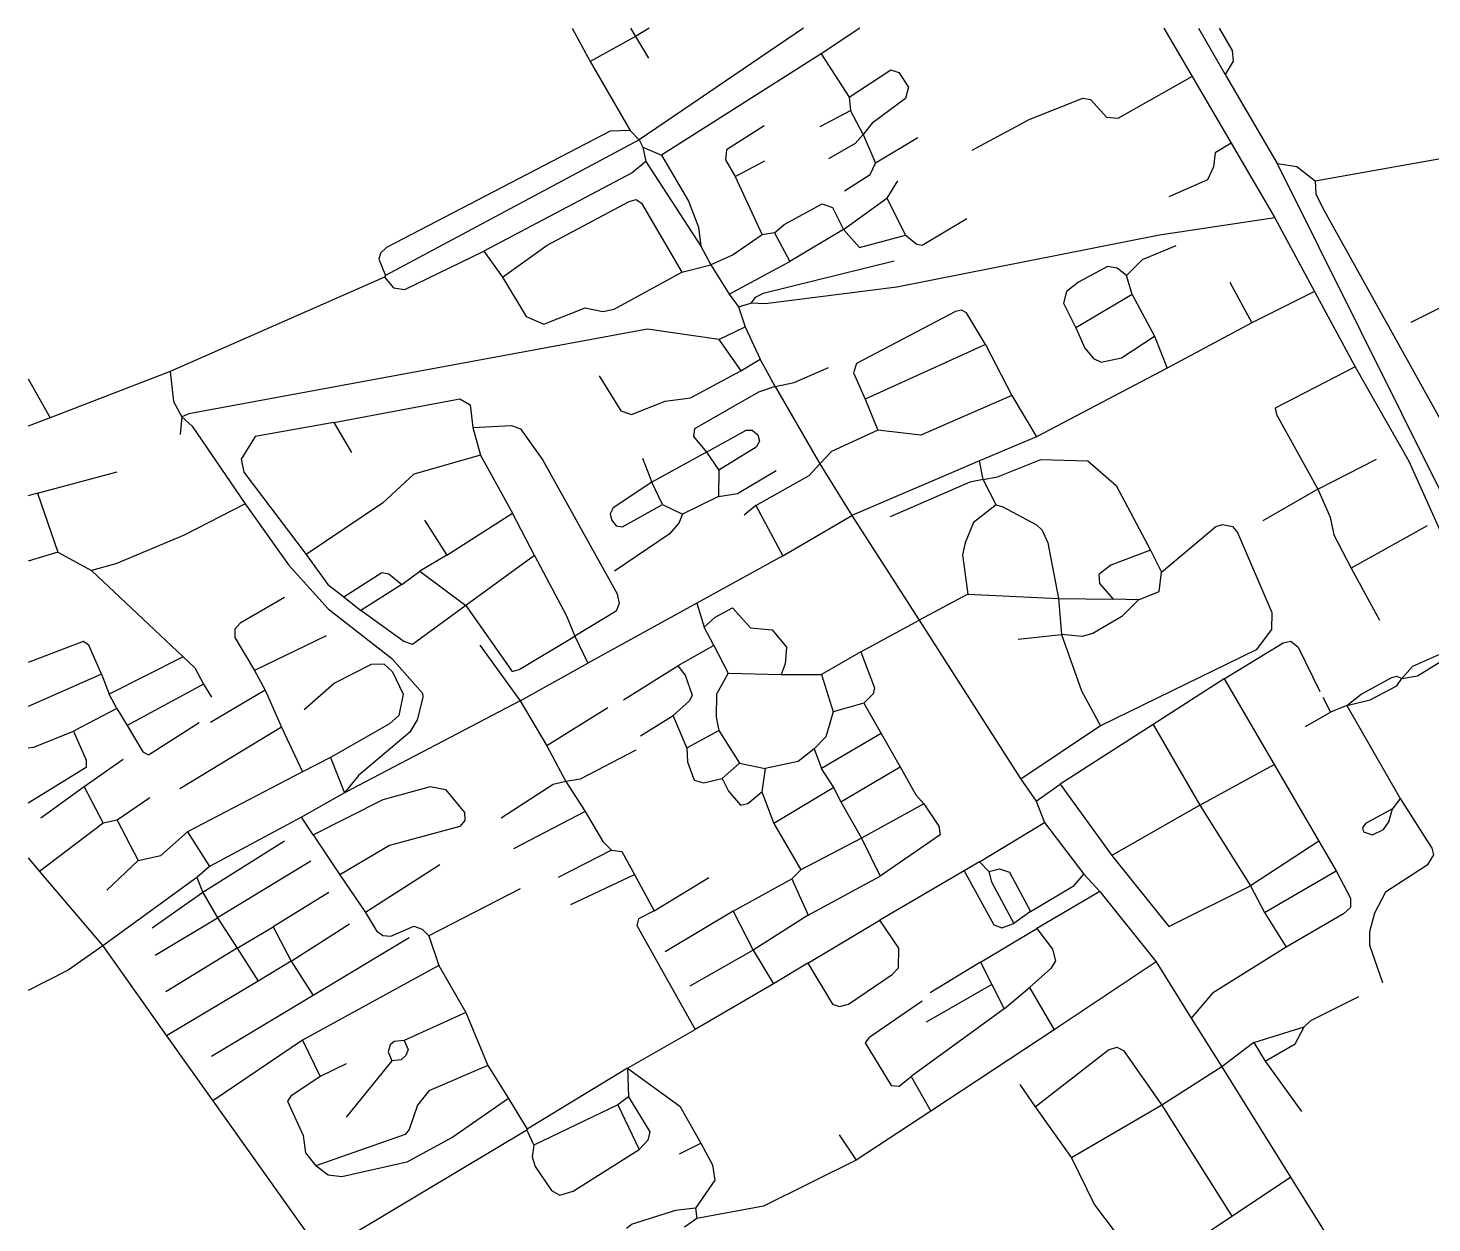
# Model space of a CAD drawing. Header units: inches. Extents: x 13511338 to 13518818, y 3653594 to 3658094.
# Drawn here: x 13511338 to 13512704, y 3656932 to 3658094 of the extents above; entities that cross this region are included whole.
import ezdxf

# ---------------------------------------------------------------- set-up
doc = ezdxf.new("R2010")
doc.units = ezdxf.units.IN
doc.header["$MEASUREMENT"] = 0

msp = doc.modelspace()

# ---------------------------------------------------------------- linework, layer by layer
for points in [[(13511867.4, 3658093.7), (13511884.9, 3658061.1)], [(13511924.1, 3658093.7), (13511928.9, 3658085.4)], [(13511942.4, 3658093.7), (13511928.9, 3658085.4)], [(13512092.4, 3658093.7), (13511932.7, 3657985.1)], [(13512147.1, 3658093.7), (13512109.7, 3658068.7)], [(13512442.8, 3658093.7), (13512470.5, 3658046.7)], [(13512476.6, 3658093.7), (13512502.7, 3658048.6)], [(13512496.6, 3658093.7), (13512509.4, 3658071.9), (13512510.4, 3658061.7), (13512502.7, 3658048.6)], [(13511928.9, 3658085.4), (13511884.9, 3658061.1)], [(13511928.9, 3658085.4), (13511941.7, 3658064.6)], [(13512109.7, 3658068.7), (13511954.2, 3657970.1)], [(13512109.7, 3658068.7), (13512136.7, 3658026.6)], [(13511884.9, 3658061.1), (13511923.7, 3657994.1)], [(13512136.7, 3658026.6), (13512177.3, 3658053.1), (13512185.1, 3658050.5), (13512194.6, 3658036.4), (13512191.5, 3658025.3), (13512159.1, 3658001.4), (13512150.4, 3657990.3)], [(13512502.7, 3658048.6), (13512553.2, 3657962.1)], [(13512470.5, 3658046.7), (13512398.1, 3658005.8), (13512387.3, 3658006.8), (13512371.8, 3658024.1), (13512363.8, 3658025.4), (13512311.7, 3658004.6), (13512256.2, 3657974.6)], [(13512470.5, 3658046.7), (13512508.4, 3657981.7)], [(13512136.7, 3658026.6), (13512138.2, 3658013.6)], [(13512108.7, 3657998.1), (13512138.2, 3658013.6)], [(13512150.4, 3657990.3), (13512138.2, 3658013.6)], [(13511923.7, 3657994.1), (13511904.2, 3657993.5), (13511686.7, 3657880.5), (13511681, 3657875), (13511679.3, 3657868.9), (13511685.7, 3657853.1)], [(13511923.7, 3657994.1), (13511932.7, 3657985.1)], [(13512054.2, 3657998.6), (13512017.6, 3657975.4), (13512016.6, 3657965.6), (13512025.9, 3657949.3)], [(13511932.7, 3657985.1), (13511685.7, 3657853.1)], [(13511932.7, 3657985.1), (13511936.2, 3657978.1)], [(13512150.4, 3657990.3), (13512142.6, 3657981.6), (13512116.7, 3657966.6)], [(13512150.4, 3657990.3), (13512162.3, 3657962.4)], [(13512203.7, 3657987.1), (13512162.3, 3657962.4)], [(13512508.4, 3657981.7), (13512492.8, 3657972.3), (13512491.1, 3657958.7), (13512485.3, 3657946.1), (13512447.7, 3657929.6)], [(13512508.4, 3657981.7), (13512551, 3657909.1)], [(13511936.2, 3657978.1), (13511939.2, 3657964.1)], [(13511936.2, 3657978.1), (13511954.2, 3657970.1)], [(13511954.2, 3657970.1), (13511980.4, 3657925.5), (13511990.4, 3657900), (13511992.7, 3657881.8)], [(13512590.2, 3657945.1), (13512746.7, 3657973), (13512873.1, 3657975.3), (13513077.2, 3657963.6)], [(13511939.2, 3657964.1), (13511925.6, 3657953.1), (13511781.5, 3657876.9)], [(13511939.2, 3657964.1), (13511992.7, 3657881.8)], [(13512025.9, 3657949.3), (13512054.7, 3657964.6)], [(13512132.2, 3657935.6), (13512157.3, 3657951.5), (13512162.3, 3657962.4)], [(13512553.2, 3657962.1), (13512795.3, 3657475.7), (13512905.2, 3657154.6)], [(13512553.2, 3657962.1), (13512572.3, 3657959.3), (13512590.2, 3657945.1)], [(13512025.9, 3657949.3), (13512052.2, 3657892.6)], [(13512183.7, 3657945.1), (13512173.6, 3657928.2)], [(13512590.2, 3657945.1), (13512590.9, 3657932.7), (13512597.4, 3657918.7), (13512721.5, 3657695.9)], [(13511799.5, 3657851.5), (13511843.1, 3657882.7), (13511922.7, 3657925.1), (13511929.5, 3657927.2), (13511934.7, 3657923.6), (13511974, 3657856.5)], [(13512131.3, 3657897.8), (13512173.6, 3657928.2)], [(13512173.6, 3657928.2), (13512191.7, 3657892.3)], [(13512064.2, 3657894.6), (13512073.6, 3657902.7), (13512110.7, 3657923), (13512120.6, 3657919.4), (13512131.3, 3657897.8)], [(13512551, 3657909.1), (13512438.8, 3657892.3), (13512183.3, 3657841.8), (13512055.1, 3657825.7), (13512041.2, 3657826.1)], [(13512131.3, 3657897.8), (13512079.1, 3657866.9)], [(13512131.3, 3657897.8), (13512146.9, 3657880.4), (13512191.7, 3657892.3)], [(13512191.7, 3657892.3), (13512202.5, 3657883.6), (13512207.7, 3657882.8), (13512251.2, 3657908.6)], [(13512551, 3657909.1), (13512589.5, 3657837.5)], [(13512052.2, 3657892.6), (13512024.1, 3657873.4), (13512002.3, 3657863.4)], [(13512064.2, 3657894.6), (13512052.2, 3657892.6)], [(13512064.2, 3657894.6), (13512079.1, 3657866.9)], [(13511684.7, 3657851.6), (13511693.6, 3657841.2), (13511704.7, 3657839.6), (13511781.5, 3657876.9)], [(13511781.5, 3657876.9), (13511799.5, 3657851.5)], [(13511992.7, 3657881.8), (13512002.3, 3657863.4)], [(13512454.7, 3657882.1), (13512421.8, 3657868.4), (13512406.7, 3657853.3)], [(13511974, 3657856.5), (13512002.3, 3657863.4)], [(13512002.3, 3657863.4), (13512020.2, 3657835.1)], [(13512020.2, 3657835.1), (13512079.1, 3657866.9)], [(13512180.7, 3657867.1), (13512053.1, 3657835.6), (13512045.4, 3657831.7), (13512041.2, 3657826.1)], [(13512406.7, 3657853.3), (13512397.6, 3657860.4), (13512388.2, 3657862), (13512359.8, 3657846.8), (13512348.1, 3657837.5), (13512345.2, 3657826.1), (13512357.3, 3657802.3)], [(13511684.7, 3657851.6), (13511476.2, 3657759.9)], [(13511685.7, 3657853.1), (13511684.7, 3657851.6)], [(13511799.5, 3657851.5), (13511822.8, 3657813.3), (13511839.7, 3657805.9), (13511880.1, 3657821.6), (13511897.2, 3657818.3), (13511908.1, 3657820.3), (13511974, 3657856.5)], [(13512412.1, 3657834.7), (13512406.7, 3657853.3)], [(13512507.2, 3657846.6), (13512528.6, 3657807.1)], [(13512020.2, 3657835.1), (13512029.2, 3657822.6)], [(13512412.1, 3657834.7), (13512357.3, 3657802.3)], [(13512412.1, 3657834.7), (13512433.9, 3657794)], [(13512589.5, 3657837.5), (13512528.6, 3657807.1)], [(13512589.5, 3657837.5), (13512629, 3657764.4)], [(13512736.2, 3657834), (13512683.2, 3657807.6)], [(13512029.2, 3657822.6), (13512041.2, 3657826.1)], [(13512029.2, 3657822.6), (13512035.7, 3657803.1)], [(13512269.5, 3657786.1), (13512251.1, 3657817), (13512246.2, 3657819.5), (13512240.1, 3657818.2), (13512144.1, 3657767.6), (13512141.2, 3657758.6), (13512152.5, 3657733)], [(13512009.9, 3657790.8), (13512035.7, 3657803.1)], [(13512035.7, 3657803.1), (13512050.2, 3657771.7)], [(13512357.3, 3657802.3), (13512365.9, 3657782.6), (13512374.4, 3657772.4), (13512381.8, 3657768.8), (13512401.7, 3657773), (13512433.9, 3657794)], [(13512528.6, 3657807.1), (13512446.2, 3657763.1)], [(13512009.9, 3657790.8), (13511940.7, 3657801), (13511494.6, 3657718.6), (13511487.7, 3657715.6)], [(13512009.9, 3657790.8), (13512031.6, 3657760.5)], [(13512433.9, 3657794), (13512446.2, 3657763.1)], [(13512269.5, 3657786.1), (13512152.5, 3657733)], [(13512269.5, 3657786.1), (13512295.2, 3657736.5)], [(13512031.6, 3657760.5), (13512050.2, 3657771.7)], [(13512064.8, 3657745.2), (13512050.2, 3657771.7)], [(13512064.8, 3657745.2), (13512083.2, 3657749), (13512116.7, 3657763.6)], [(13512446.2, 3657763.1), (13512319.2, 3657696.2)], [(13512629, 3657764.4), (13512551.2, 3657724), (13512552.4, 3657718), (13512592.8, 3657645.3)], [(13512629, 3657764.4), (13512681.1, 3657672.6), (13512753.6, 3657511.8)], [(13511338.1, 3657752.6), (13511359.6, 3657714.7)], [(13511476.2, 3657759.9), (13511359.6, 3657714.7)], [(13511476.2, 3657759.9), (13511479.6, 3657730.6), (13511487.7, 3657715.6)], [(13511893.7, 3657755.6), (13511914.6, 3657721.7), (13511925.2, 3657717.9), (13511957.7, 3657731), (13511982.6, 3657734.3), (13512031.6, 3657760.5)], [(13512064.8, 3657745.2), (13512048.7, 3657739.6), (13511986.5, 3657703.9), (13511985.4, 3657696.6), (13511998, 3657681.3)], [(13512064.8, 3657745.2), (13512108.3, 3657670.1)], [(13512295.2, 3657736.5), (13512206.6, 3657697.8), (13512164.8, 3657702.8)], [(13512295.2, 3657736.5), (13512319.2, 3657696.2)], [(13511635.6, 3657710.2), (13511758.1, 3657733.1), (13511768.1, 3657727.4), (13511770.7, 3657705.3)], [(13512152.5, 3657733), (13512164.8, 3657702.8)], [(13511359.6, 3657714.7), (13511338.1, 3657706.5)], [(13511487.7, 3657715.6), (13511486.2, 3657698.6)], [(13511487.7, 3657715.6), (13511497.9, 3657706.5), (13511549.3, 3657631.2)], [(13511635.6, 3657710.2), (13511559, 3657696.7), (13511545.5, 3657674.7), (13511547.9, 3657661.9), (13511608.8, 3657582)], [(13511635.6, 3657710.2), (13511652.7, 3657681.1)], [(13511770.7, 3657705.3), (13511808.3, 3657707.3), (13511817, 3657704), (13511838.9, 3657673.5), (13511911.1, 3657543.6), (13511913.2, 3657534.2), (13511910.3, 3657526.9), (13511870, 3657502.4)], [(13511770.7, 3657705.3), (13511778.2, 3657678.5)], [(13511998, 3657681.3), (13512036.7, 3657702.8), (13512042.6, 3657702.9), (13512048, 3657698.3), (13512049.5, 3657692.2), (13512046.5, 3657686.3), (13512010.1, 3657663.8)], [(13512164.8, 3657702.8), (13512119.8, 3657681.9), (13512108.3, 3657670.1)], [(13512319.2, 3657696.2), (13512263.7, 3657673)], [(13511998, 3657681.3), (13511944.9, 3657652.2)], [(13511998, 3657681.3), (13512010.1, 3657663.8)], [(13511778.2, 3657678.5), (13511713.3, 3657659.9), (13511682.8, 3657631.9), (13511608.8, 3657582)], [(13511778.2, 3657678.5), (13511809.2, 3657622.2)], [(13511935.7, 3657675.6), (13511944.9, 3657652.2)], [(13512046, 3657629.6), (13512098, 3657658.7), (13512108.3, 3657670.1)], [(13512108.3, 3657670.1), (13512139.3, 3657619.8)], [(13512263.7, 3657673), (13512139.3, 3657619.8)], [(13512267.2, 3657654.9), (13512263.7, 3657673)], [(13512267.2, 3657654.9), (13512281.1, 3657657.4), (13512323.4, 3657674.3), (13512369.1, 3657672.8), (13512396.4, 3657649), (13512430, 3657586)], [(13512592.8, 3657645.3), (13512649.7, 3657674.6)], [(13511347.2, 3657641.5), (13511424.7, 3657662.1)], [(13511944.9, 3657652.2), (13511907.3, 3657627.2), (13511904.5, 3657621.5), (13511905.7, 3657615.4), (13511910.1, 3657609.7), (13511916.2, 3657608.6), (13511955.4, 3657630.6)], [(13511955.4, 3657630.6), (13511944.9, 3657652.2)], [(13512010.1, 3657663.8), (13512009.8, 3657638.3)], [(13512009.8, 3657638.3), (13512028.1, 3657641.3), (13512065.7, 3657663.6)], [(13512267.2, 3657654.9), (13512254.1, 3657652.2), (13512176.7, 3657618.6)], [(13512279.7, 3657630), (13512267.2, 3657654.9)], [(13511347.2, 3657641.5), (13511338.1, 3657639)], [(13511347.2, 3657641.5), (13511367.1, 3657584)], [(13512009.8, 3657638.3), (13511974.7, 3657621.1)], [(13512592.8, 3657645.3), (13512539.2, 3657614.6)], [(13512592.8, 3657645.3), (13512604.7, 3657618.2), (13512608.1, 3657601.1), (13512625.1, 3657568.5)], [(13511549.3, 3657631.2), (13511490.1, 3657600.7), (13511423.5, 3657572.9), (13511399.7, 3657566.2)], [(13511549.3, 3657631.2), (13511591.3, 3657571.9), (13511630, 3657528.9), (13511692.1, 3657480.6), (13511721.9, 3657447), (13511722, 3657442.7), (13511716.5, 3657421.2), (13511709.4, 3657409), (13511659.6, 3657367), (13511646, 3657350.1)], [(13511955.4, 3657630.6), (13511974.7, 3657621.1)], [(13512046, 3657629.6), (13512034.7, 3657620.1)], [(13512046, 3657629.6), (13512072.2, 3657580.6)], [(13512279.7, 3657630), (13512257.8, 3657612.9), (13512249.5, 3657593.2), (13512247.2, 3657581.5), (13512252.4, 3657543.3)], [(13512279.7, 3657630), (13512286.2, 3657628.1), (13512319, 3657610.8), (13512324.4, 3657605.4), (13512330, 3657593.1), (13512340.5, 3657539)], [(13511723.7, 3657615.1), (13511745.6, 3657581.1)], [(13511745.6, 3657581.1), (13511809.2, 3657622.2)], [(13511830.8, 3657580.8), (13511809.2, 3657622.2)], [(13511974.7, 3657621.1), (13511971.1, 3657612.4), (13511961.7, 3657601.5), (13511908.7, 3657565.6)], [(13512072.2, 3657580.6), (13512139.3, 3657619.8)], [(13512139.3, 3657619.8), (13512204.9, 3657518.1)], [(13512440.7, 3657564.7), (13512493.6, 3657609.2), (13512500, 3657611.1), (13512509.6, 3657609.2), (13512514.7, 3657603.1), (13512548.1, 3657525.6), (13512547.7, 3657508.8), (13512532.6, 3657489.3), (13512381.3, 3657415.4)], [(13512699.2, 3657609.6), (13512625.1, 3657568.5)], [(13511367.1, 3657584), (13511338.1, 3657575.4)], [(13511367.1, 3657584), (13511399.7, 3657566.2)], [(13512430, 3657586), (13512391.2, 3657571.6), (13512379.7, 3657562.5), (13512380.2, 3657553.6), (13512393.5, 3657538.3)], [(13512430, 3657586), (13512440.7, 3657564.7)], [(13511608.8, 3657582), (13511629.7, 3657552.8), (13511645.4, 3657540.7)], [(13511745.6, 3657581.1), (13511719.1, 3657565.8)], [(13511830.8, 3657580.8), (13511763.9, 3657532.2)], [(13511830.8, 3657580.8), (13511861.9, 3657522.3), (13511870, 3657502.4)], [(13512072.2, 3657580.6), (13511988.8, 3657534.5)], [(13511399.7, 3657566.2), (13511489.1, 3657482.4)], [(13511645.4, 3657540.7), (13511682.1, 3657564.4), (13511689.2, 3657563.2), (13511701.7, 3657552.7)], [(13511701.7, 3657552.7), (13511719.1, 3657565.8)], [(13511719.1, 3657565.8), (13511763.9, 3657532.2)], [(13512418.2, 3657537.9), (13512438.5, 3657546), (13512440.7, 3657564.7)], [(13512625.1, 3657568.5), (13512652.7, 3657518.1)], [(13511701.7, 3657552.7), (13511661.7, 3657527.4)], [(13512252.4, 3657543.3), (13512204.9, 3657518.1)], [(13512252.4, 3657543.3), (13512340.5, 3657539)], [(13511587.7, 3657540.1), (13511544.6, 3657515.2), (13511539.2, 3657509.1), (13511539.3, 3657501.1), (13511558.3, 3657469.1)], [(13511645.4, 3657540.7), (13511661.7, 3657527.4)], [(13511763.9, 3657532.2), (13511712.1, 3657494.2), (13511703.7, 3657497.3), (13511661.7, 3657527.4)], [(13511763.9, 3657532.2), (13511808.9, 3657468), (13511815.8, 3657469.9), (13511870, 3657502.4)], [(13511988.8, 3657534.5), (13511882.5, 3657476.3)], [(13511988.8, 3657534.5), (13511995.8, 3657511.2)], [(13511995.8, 3657511.2), (13512006.5, 3657520.9), (13512023.4, 3657530.1), (13512041, 3657510.6), (13512062, 3657508.7), (13512075.9, 3657491.7), (13512074.6, 3657475.4), (13512070.8, 3657465)], [(13512340.5, 3657539), (13512393.5, 3657538.3)], [(13512340.5, 3657539), (13512343.5, 3657503.9)], [(13512418.2, 3657537.9), (13512402, 3657521.5), (13512373.7, 3657505.1), (13512363.5, 3657502.1), (13512343.5, 3657503.9)], [(13512418.2, 3657537.9), (13512393.5, 3657538.3)], [(13512148.2, 3657487.2), (13512204.9, 3657518.1)], [(13512204.9, 3657518.1), (13512303.7, 3657363.4)], [(13511628.2, 3657502.6), (13511558.3, 3657469.1)], [(13511870, 3657502.4), (13511882.5, 3657476.3)], [(13512005.2, 3657493.3), (13511995.8, 3657511.2)], [(13512301.3, 3657499.5), (13512343.5, 3657503.9)], [(13512343.5, 3657503.9), (13512362.8, 3657449.2), (13512381.3, 3657415.4)], [(13511409.5, 3657465.5), (13511397.2, 3657493.6), (13511391.7, 3657497.4), (13511338.1, 3657476.9)], [(13511777.7, 3657493.6), (13511816.7, 3657439.5)], [(13512005.2, 3657493.3), (13511970.3, 3657473.7)], [(13512005.2, 3657493.3), (13512019, 3657466.5)], [(13512501.5, 3657461.1), (13512559.1, 3657495.8), (13512566.4, 3657497.6), (13512573.7, 3657491.6), (13512594.7, 3657448.6)], [(13511489.1, 3657482.4), (13511416.9, 3657446)], [(13511489.1, 3657482.4), (13511500.2, 3657471.6), (13511508.9, 3657455.7)], [(13511606.7, 3657431.1), (13511635.8, 3657456.6), (13511672.1, 3657475.2), (13511684.1, 3657475.6), (13511692.7, 3657467.6), (13511703.1, 3657446), (13511698.7, 3657425.3), (13511689.7, 3657417.1), (13511632.2, 3657384.6)], [(13511816.7, 3657439.5), (13511882.5, 3657476.3)], [(13512148.2, 3657487.2), (13512109.8, 3657465)], [(13512148.2, 3657487.2), (13512161.6, 3657452.2), (13512160.1, 3657446.5), (13512151, 3657437.4)], [(13512711.2, 3657484.6), (13512684.8, 3657472.8), (13512674.3, 3657461.2)], [(13512674.3, 3657461.2), (13512689.7, 3657464), (13512713.2, 3657478.6)], [(13511409.5, 3657465.5), (13511338.1, 3657434.2)], [(13511409.5, 3657465.5), (13511416.9, 3657446)], [(13511558.3, 3657469.1), (13511568.8, 3657449.9)], [(13511917.2, 3657440.6), (13511970.3, 3657473.7)], [(13511970.3, 3657473.7), (13511977.2, 3657464.6), (13511984.2, 3657445.2), (13511981.5, 3657439.7), (13511965.6, 3657425.2)], [(13512019, 3657466.5), (13512007.9, 3657446), (13512007.3, 3657423.7), (13512010, 3657410.6)], [(13512019, 3657466.5), (13512070.8, 3657465)], [(13512070.8, 3657465), (13512109.8, 3657465)], [(13512109.8, 3657465), (13512121.3, 3657428.7)], [(13512501.5, 3657461.1), (13512432.4, 3657416.5)], [(13512501.5, 3657461.1), (13512550.2, 3657377.6)], [(13512621, 3657435.1), (13512634.7, 3657446), (13512664.6, 3657462.2), (13512669.6, 3657463.4), (13512674.3, 3657461.2)], [(13512621, 3657435.1), (13512643.7, 3657440.6), (13512669.7, 3657454), (13512674.3, 3657461.2)], [(13511508.9, 3657455.7), (13511434.6, 3657415.7)], [(13511508.9, 3657455.7), (13511516.7, 3657443.1)], [(13511568.8, 3657449.9), (13511515.7, 3657418.6)], [(13511568.8, 3657449.9), (13511584.8, 3657413.8)], [(13511424.4, 3657432.2), (13511416.9, 3657446)], [(13511816.7, 3657439.5), (13511646, 3657350.1)], [(13511816.7, 3657439.5), (13511842.9, 3657395.9)], [(13512151, 3657437.4), (13512121.3, 3657428.7)], [(13512151, 3657437.4), (13512168, 3657407.7)], [(13512597.7, 3657443.1), (13512604.9, 3657428.6)], [(13512621, 3657435.1), (13512604.9, 3657428.6)], [(13512621, 3657435.1), (13512672.9, 3657344.7)], [(13511424.4, 3657432.2), (13511382.3, 3657410.1)], [(13511424.4, 3657432.2), (13511434.6, 3657415.7)], [(13511902.2, 3657432.6), (13511842.9, 3657395.9)], [(13511933.7, 3657405.6), (13511965.6, 3657425.2)], [(13511979, 3657394), (13511965.6, 3657425.2)], [(13512121.3, 3657428.7), (13512114.2, 3657404.7), (13512102.7, 3657392.9)], [(13512580.7, 3657414.6), (13512604.9, 3657428.6)], [(13511338.1, 3657394), (13511343.7, 3657394.5), (13511382.3, 3657410.1)], [(13511382.3, 3657410.1), (13511394.7, 3657381.7), (13511394.5, 3657374.6), (13511338.1, 3657340.2)], [(13511434.6, 3657415.7), (13511449.9, 3657390.1), (13511455.3, 3657387), (13511504.7, 3657418.6)], [(13511584.8, 3657413.8), (13511485.7, 3657354.1)], [(13511584.8, 3657413.8), (13511605, 3657370.6)], [(13511979, 3657394), (13512010, 3657410.6)], [(13512010, 3657410.6), (13512030.1, 3657379)], [(13512168, 3657407.7), (13512109.9, 3657373.7)], [(13512168, 3657407.7), (13512186.5, 3657375.5)], [(13512381.3, 3657415.4), (13512303.7, 3657363.4)], [(13512432.4, 3657416.5), (13512342.1, 3657358.6)], [(13512432.4, 3657416.5), (13512477.9, 3657338.1)], [(13511842.9, 3657395.9), (13511861.1, 3657361)], [(13511979, 3657394), (13511979.5, 3657380.1), (13511986.2, 3657362.4), (13511995.1, 3657359.7), (13512013.2, 3657364.1)], [(13512102.7, 3657392.9), (13512087.2, 3657380.5), (13512055.2, 3657373.9)], [(13512102.7, 3657392.9), (13512109.9, 3657373.7)], [(13511430.7, 3657382.6), (13511392.7, 3657355.9)], [(13511632.2, 3657384.6), (13511605, 3657370.6)], [(13511632.2, 3657384.6), (13511646, 3657350.1)], [(13511929.2, 3657391.6), (13511875.1, 3657363.3), (13511861.1, 3657361)], [(13512030.1, 3657379), (13512013.2, 3657364.1)], [(13512030.1, 3657379), (13512055.2, 3657373.9)], [(13511605, 3657370.6), (13511493.1, 3657312.3)], [(13512055.2, 3657373.9), (13512051.8, 3657351)], [(13512121.9, 3657355.2), (13512109.9, 3657373.7)], [(13512128.6, 3657341.3), (13512186.5, 3657375.5)], [(13512186.5, 3657375.5), (13512201.8, 3657348.2), (13512209.3, 3657339.5)], [(13512477.9, 3657338.1), (13512550.2, 3657377.6)], [(13512550.2, 3657377.6), (13512593.7, 3657303.1)], [(13511392.7, 3657355.9), (13511350.7, 3657325.6)], [(13511392.7, 3657355.9), (13511411.2, 3657320.6)], [(13511615.5, 3657309.1), (13511683.7, 3657343.5), (13511729.6, 3657356.3), (13511744.2, 3657353.2), (13511762.5, 3657331), (13511763.1, 3657323.2), (13511758.1, 3657317.2), (13511689.8, 3657298.8), (13511641.5, 3657270.5)], [(13511861.1, 3657361), (13511849, 3657358.3), (13511798.2, 3657325.6)], [(13511861.1, 3657361), (13511880.1, 3657332)], [(13512013.2, 3657364.1), (13512019.4, 3657351.7), (13512031, 3657338.1), (13512038.2, 3657339.7), (13512051.8, 3657351)], [(13512121.9, 3657355.2), (13512063.5, 3657320.2)], [(13512128.6, 3657341.3), (13512121.9, 3657355.2)], [(13512303.7, 3657363.4), (13512318.7, 3657342.1)], [(13512318.7, 3657342.1), (13512342.1, 3657358.6)], [(13512342.1, 3657358.6), (13512392.3, 3657289.3)], [(13511456.7, 3657345.1), (13511424.7, 3657323.6)], [(13511646, 3657350.1), (13511604, 3657326.5)], [(13512051.8, 3657351), (13512063.5, 3657320.2)], [(13512128.6, 3657341.3), (13512148.8, 3657306)], [(13512209.3, 3657339.5), (13512148.8, 3657306)], [(13512209.3, 3657339.5), (13512223.9, 3657317.7), (13512225.5, 3657309.1), (13512167, 3657269.1)], [(13512318.7, 3657342.1), (13512326.7, 3657321.1)], [(13512477.9, 3657338.1), (13512392.3, 3657289.3)], [(13512477.9, 3657338.1), (13512527.3, 3657259.6)], [(13512672.9, 3657344.7), (13512703.5, 3657296.3), (13512705.1, 3657289.9), (13512699.1, 3657279.7), (13512658.4, 3657253.4), (13512647.8, 3657233.1), (13512642.9, 3657215), (13512642.8, 3657202), (13512655.7, 3657165.6)], [(13512672.9, 3657344.7), (13512665.2, 3657334.6)], [(13511604, 3657326.5), (13511514.7, 3657278.6)], [(13511615.5, 3657309.1), (13511604, 3657326.5)], [(13511880.1, 3657332), (13511810.2, 3657295.6)], [(13511880.1, 3657332), (13511897.3, 3657302.7), (13511905.7, 3657294.5)], [(13512665.2, 3657334.6), (13512639.1, 3657320.4), (13512636.1, 3657316.1), (13512637.1, 3657312.1), (13512645.8, 3657309.2), (13512656.5, 3657314.4), (13512661.8, 3657321.8), (13512665.2, 3657334.6)], [(13511411.2, 3657320.6), (13511349.3, 3657273.5)], [(13511424.7, 3657323.6), (13511411.2, 3657320.6)], [(13511424.7, 3657323.6), (13511445.3, 3657284.2)], [(13511445.3, 3657284.2), (13511467.3, 3657289.1), (13511493.1, 3657312.3)], [(13511493.1, 3657312.3), (13511514.7, 3657278.6)], [(13512063.5, 3657320.2), (13512089.7, 3657275.1)], [(13512263.7, 3657283.1), (13512326.7, 3657321.1)], [(13512326.7, 3657321.1), (13512365.2, 3657271.1)], [(13511587.7, 3657303.1), (13511508.2, 3657253.1)], [(13511615.5, 3657309.1), (13511641.5, 3657270.5)], [(13512148.8, 3657306), (13512089.7, 3657275.1)], [(13512148.8, 3657306), (13512167, 3657269.1)], [(13512593.7, 3657303.1), (13512527.3, 3657259.6)], [(13512593.7, 3657303.1), (13512610.5, 3657274.4)], [(13511338.1, 3657286.9), (13511349.3, 3657273.5)], [(13511445.3, 3657284.2), (13511414.7, 3657255.6)], [(13511613.2, 3657283.6), (13511522.4, 3657228.6)], [(13511905.7, 3657294.5), (13511853.7, 3657267.6)], [(13511905.7, 3657294.5), (13511915.6, 3657292.9), (13511927.9, 3657270.6)], [(13512263.7, 3657283.1), (13512248.7, 3657274.1)], [(13512263.7, 3657283.1), (13512272.7, 3657273.6)], [(13512392.3, 3657289.3), (13512447.7, 3657220.2), (13512527.3, 3657259.6)], [(13511349.3, 3657273.5), (13511410.7, 3657201.4)], [(13511514.7, 3657278.6), (13511502.2, 3657267.6)], [(13511641.5, 3657270.5), (13511666.5, 3657233.8)], [(13511738.7, 3657280.1), (13511666.5, 3657233.8)], [(13511866.2, 3657241.6), (13511927.9, 3657270.6)], [(13511927.9, 3657270.6), (13511947, 3657235.3)], [(13512081.2, 3657266.6), (13512089.7, 3657275.1)], [(13512248.7, 3657274.1), (13512166.5, 3657226.2)], [(13512248.7, 3657274.1), (13512277.6, 3657221.6), (13512285.3, 3657218.8), (13512296.9, 3657222.9)], [(13512272.7, 3657273.6), (13512283.2, 3657276.2), (13512292.7, 3657273.1), (13512313.1, 3657234.7)], [(13512272.7, 3657273.6), (13512275.4, 3657263.7), (13512296.9, 3657222.9)], [(13512313.1, 3657234.7), (13512355.6, 3657260), (13512365.2, 3657271.1)], [(13512365.2, 3657271.1), (13512380.7, 3657254.1)], [(13512540.9, 3657233.7), (13512610.5, 3657274.4)], [(13512610.5, 3657274.4), (13512624.5, 3657247.6), (13512624.4, 3657238.7), (13512617.8, 3657232.5), (13512562, 3657200)], [(13511502.2, 3657267.6), (13511410.7, 3657201.4)], [(13511502.2, 3657267.6), (13511508.2, 3657253.1)], [(13511816.7, 3657256.6), (13511728.1, 3657211)], [(13511947, 3657235.3), (13512000.2, 3657267.6)], [(13512024, 3657235), (13512081.2, 3657266.6)], [(13512081.2, 3657266.6), (13512096.8, 3657231.1)], [(13512096.8, 3657231.1), (13512167, 3657269.1)], [(13512527.3, 3657259.6), (13512540.9, 3657233.7)], [(13511508.2, 3657253.1), (13511458.7, 3657218.6)], [(13511508.2, 3657253.1), (13511522.4, 3657228.6)], [(13511630.7, 3657253.1), (13511576.7, 3657219.9)], [(13512380.7, 3657254.1), (13512319.5, 3657218.2)], [(13512380.7, 3657254.1), (13512435.4, 3657185.7)], [(13511461.7, 3657192.1), (13511522.4, 3657228.6)], [(13511522.4, 3657228.6), (13511541.4, 3657199.2)], [(13511666.5, 3657233.8), (13511677, 3657216), (13511683.2, 3657211.2), (13511691.1, 3657210.8), (13511713.5, 3657220.3), (13511721.6, 3657217.4), (13511728.1, 3657211)], [(13511947, 3657235.3), (13511931.9, 3657227.6), (13511930.3, 3657221), (13511987.1, 3657119.8)], [(13512024, 3657235), (13511957.7, 3657195.6)], [(13512024, 3657235), (13512043.6, 3657197.1)], [(13512096.8, 3657231.1), (13512043.6, 3657197.1)], [(13512313.1, 3657234.7), (13512296.9, 3657222.9)], [(13512540.9, 3657233.7), (13512562, 3657200)], [(13511541.4, 3657199.2), (13511576.7, 3657219.9)], [(13511576.7, 3657219.9), (13511594.1, 3657186.3)], [(13511594.1, 3657186.3), (13511650.7, 3657222.6)], [(13512096.5, 3657184.6), (13512120.6, 3657144.7), (13512127.4, 3657142.4), (13512136.2, 3657144.7), (13512178.8, 3657173.3), (13512184.8, 3657179.8), (13512185.2, 3657199), (13512166.5, 3657226.2)], [(13512096.5, 3657184.6), (13512166.5, 3657226.2)], [(13512264.6, 3657185.5), (13512319.5, 3657218.2)], [(13512319.5, 3657218.2), (13512334.7, 3657198.2), (13512337.6, 3657186.7), (13512333.1, 3657179.3), (13512312.3, 3657160.7)], [(13511410.7, 3657201.4), (13511377.2, 3657177.6), (13511338.2, 3657157.8)], [(13511410.7, 3657201.4), (13511472.9, 3657113.9)], [(13511708.7, 3657209.1), (13511615.3, 3657153.1)], [(13511728.1, 3657211), (13511737.8, 3657182.3)], [(13511541.4, 3657199.2), (13511472.2, 3657156.6)], [(13511541.4, 3657199.2), (13511562, 3657166.8)], [(13512043.6, 3657197.1), (13511981.7, 3657162.1)], [(13512043.6, 3657197.1), (13512063.2, 3657164.2)], [(13512562, 3657200), (13512490.3, 3657155.2), (13512469.4, 3657131)], [(13511594.1, 3657186.3), (13511562, 3657166.8)], [(13511594.1, 3657186.3), (13511615.3, 3657153.1)], [(13511737.8, 3657182.3), (13511605, 3657109.6)], [(13511737.8, 3657182.3), (13511764, 3657136.4)], [(13512096.5, 3657184.6), (13512063.2, 3657164.2)], [(13512264.6, 3657185.5), (13512215.7, 3657155.6)], [(13512264.6, 3657185.5), (13512275.6, 3657163.8)], [(13512435.4, 3657185.7), (13512336.1, 3657119.7)], [(13512435.4, 3657185.7), (13512469.4, 3657131)], [(13511562, 3657166.8), (13511472.9, 3657113.9)], [(13512063.2, 3657164.2), (13511987.1, 3657119.8)], [(13512275.6, 3657163.8), (13512211.7, 3657127.1)], [(13512275.6, 3657163.8), (13512287.5, 3657140)], [(13512287.5, 3657140), (13512312.3, 3657160.7)], [(13512312.3, 3657160.7), (13512336.1, 3657119.7)], [(13511615.3, 3657153.1), (13511516.7, 3657093.6)], [(13512207.7, 3657147.6), (13512156.1, 3657111.9), (13512152.4, 3657107), (13512177.8, 3657065.5), (13512185.3, 3657064.8), (13512197.1, 3657074.1)], [(13512632.2, 3657151.6), (13512585.6, 3657128.4), (13512579.3, 3657122.6)], [(13511764, 3657136.4), (13511704.1, 3657109.2)], [(13511764, 3657136.4), (13511785.4, 3657084.9)], [(13512287.5, 3657140), (13512197.1, 3657074.1)], [(13511921.2, 3657082.5), (13511987.1, 3657119.8)], [(13512336.1, 3657119.7), (13512216.3, 3657040.5)], [(13512469.4, 3657131), (13512499.4, 3657083.5)], [(13512530.5, 3657107.2), (13512579.3, 3657122.6)], [(13512541.6, 3657089.2), (13512570.5, 3657106.1), (13512579.3, 3657122.6)], [(13511472.9, 3657113.9), (13511517.7, 3657050.7)], [(13511605, 3657109.6), (13511517.7, 3657050.7)], [(13511605, 3657109.6), (13511622.4, 3657074.1)], [(13511704.1, 3657109.2), (13511694.3, 3657108.4), (13511690.5, 3657105), (13511688.3, 3657098.2), (13511692.1, 3657089.4)], [(13511704.1, 3657109.2), (13511707.8, 3657100.6), (13511705.6, 3657094.6), (13511701.1, 3657090.3), (13511692.1, 3657089.4)], [(13512530.5, 3657107.2), (13512499.4, 3657083.5)], [(13512530.5, 3657107.2), (13512541.6, 3657089.2)], [(13512317.6, 3657044.7), (13512389.1, 3657100.1), (13512397.2, 3657102.8), (13512403.8, 3657099.6), (13512441, 3657046.3)], [(13511785.4, 3657084.9), (13511728.1, 3657060.2), (13511717, 3657046.5), (13511708.7, 3657022.7), (13511705, 3657017.8), (13511618.2, 3656987.4)], [(13511647.7, 3657086.6), (13511622.4, 3657074.1)], [(13511692.1, 3657089.4), (13511647.7, 3657034.6)], [(13511785.4, 3657084.9), (13511805.4, 3657052.8)], [(13511921.2, 3657082.5), (13511823.7, 3657023.1)], [(13511921.2, 3657082.5), (13511972, 3657045.4), (13511992.5, 3657009.3)], [(13511921.2, 3657082.5), (13511922.2, 3657054.6)], [(13512499.4, 3657083.5), (13512441, 3657046.3)], [(13512499.4, 3657083.5), (13512566.1, 3656976.2)], [(13512541.6, 3657089.2), (13512576.7, 3657040.1)], [(13511622.4, 3657074.1), (13511593.7, 3657055.1), (13511590.4, 3657050.2), (13511605.7, 3657017), (13511607.9, 3656999.9), (13511618.2, 3656987.4)], [(13512197.1, 3657074.1), (13512216.3, 3657040.5)], [(13512302.7, 3657066.6), (13512317.6, 3657044.7)], [(13511805.4, 3657052.8), (13511751.2, 3657015.1), (13511706.7, 3656991), (13511643.3, 3656976.6), (13511630, 3656978.3), (13511618.2, 3656987.4)], [(13511805.4, 3657052.8), (13511823.7, 3657023.1)], [(13511922.2, 3657054.6), (13511911.7, 3657046.6)], [(13511922.2, 3657054.6), (13511942.9, 3657020.5), (13511941, 3657012.2), (13511932.4, 3657003.4)], [(13511517.7, 3657050.7), (13511623.2, 3656902.6)], [(13511911.7, 3657046.6), (13511830.2, 3657007.6)], [(13511911.7, 3657046.6), (13511932.4, 3657003.4)], [(13512216.3, 3657040.5), (13512143.5, 3656992.8)], [(13512317.6, 3657044.7), (13512353.2, 3656995.3)], [(13512441, 3657046.3), (13512353.2, 3656995.3)], [(13512441, 3657046.3), (13512509.1, 3656938.3)], [(13511823.2, 3657022.1), (13511623.2, 3656902.6)], [(13511823.7, 3657023.1), (13511823.2, 3657022.1)], [(13511823.2, 3657022.1), (13511830.2, 3657007.6)], [(13512127.2, 3657017.6), (13512143.5, 3656992.8)], [(13511830.2, 3657007.6), (13511828.4, 3656996.2), (13511831.3, 3656986.7), (13511847.4, 3656963.3), (13511855.4, 3656958.9), (13511868.2, 3656962.7), (13511932.4, 3657003.4)], [(13511971.7, 3656999.1), (13511992.5, 3657009.3)], [(13511992.5, 3657009.3), (13512003.9, 3656988.5), (13512006.1, 3656973.4), (13511987.2, 3656946.1)], [(13512143.5, 3656992.8), (13512053.6, 3656948.3), (13511988.7, 3656936.1)], [(13512353.2, 3656995.3), (13512375.5, 3656949.6), (13512423.8, 3656885.6), (13512434.8, 3656888.4), (13512509.1, 3656938.3)], [(13512509.1, 3656938.3), (13512566.1, 3656976.2)], [(13512566.1, 3656976.2), (13512645.5, 3656849.1)], [(13511987.2, 3656946.1), (13511967.9, 3656943.9), (13511925.7, 3656930.6), (13511920.2, 3656926.6)], [(13511987.2, 3656946.1), (13511988.7, 3656936.1)], [(13511988.7, 3656936.1), (13511976.7, 3656927.6)]]:
    msp.add_lwpolyline(points)

doc.saveas('drawing.dxf')
